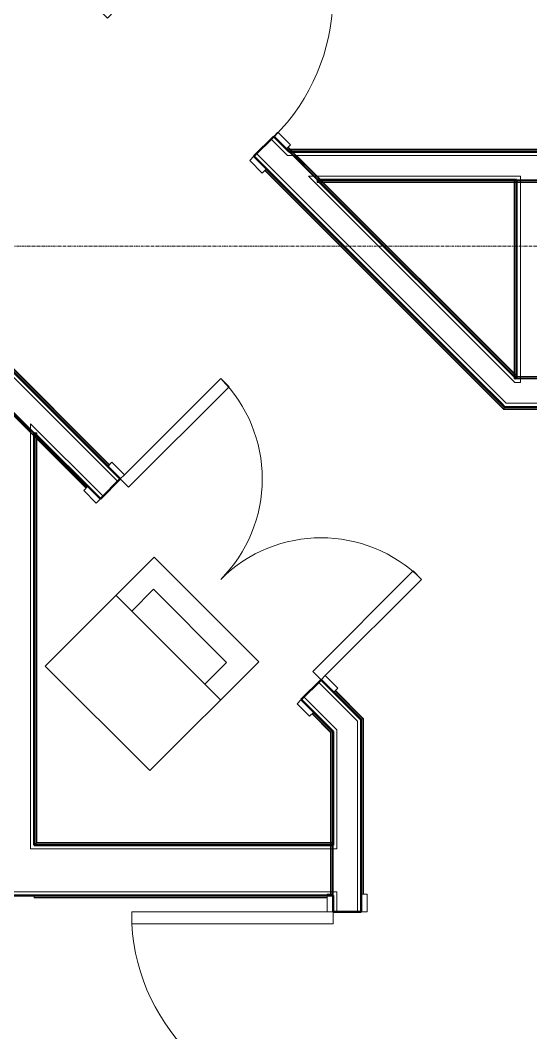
# Model space of a CAD drawing. Header units: inches. Extents: x -4235 to -464, y 9767 to 12344.
# Drawn here: x -2349.9 to -2263.7, y 11402.2 to 11573.4 of the extents above; entities that cross this region are included whole.
import ezdxf

# ---------------------------------------------------------------- set-up
doc = ezdxf.new("R2010")
doc.units = ezdxf.units.IN
doc.header["$MEASUREMENT"] = 0
doc.linetypes.add('Grid Line 1_2_', pattern=[0.875, 0.5, -0.125, 0.125, -0.125])
for name, color, linetype, lineweight in [('0-1', 7, 'Continuous', 5), ('0-2', 10, 'Continuous', 9), ('A-DOOR-1', 7, 'Continuous', 9), ('A-DOOR-2', 130, 'Continuous', 20), ('A-DOOR-FRAM-1', 130, 'Continuous', 20), ('A-WALL-1', 250, 'Continuous', 50), ('A-WALL-2', 50, 'Continuous', 13), ('A-WALL-3', 10, 'Continuous', 9), ('A-WALL-4', 254, 'Continuous', 9), ('A-WALL-5', 7, 'Continuous', 9), ('I-WALL-1', 250, 'Continuous', 50), ('I-WALL-2', 10, 'Continuous', 9), ('I-WALL-3', 254, 'Continuous', 9), ('I-WALL-4', 7, 'Continuous', 9), ('P-SANR-FIXT-1', 7, 'Continuous', 9), ('S-GRID-1', 1, 'Grid Line 1_2_', 9)]:
    doc.layers.add(name, color=color, linetype=linetype, lineweight=lineweight)

# ---------------------------------------------------------------- blocks, each defined once
blk = doc.blocks.new('Basic Wall _ INT - W4BØF - _5_8 GYP - 2X4 WOOD_BATT_ - 5_8 GYP_ - ___-2687697-BACKGROUND - 2ND FLOOR')
at = {"layer": 'A-WALL-3'}
for p, q in [((-2408.95, 11565.07), (-2408.95, 11565.03)), ((-2408.95, 11564.87), (-2408.95, 11564.78)), ((-2408.95, 11564.78), (-2408.95, 11564.57)), ((-2408.95, 11564.57), (-2408.95, 11564.48)), ((-2352.71, 11508.34), (-2352.59, 11508.22)), ((-2352.59, 11508.22), (-2352.5, 11508.12)), ((-2352.5, 11508.12), (-2352.44, 11508.07)), ((-2347.55, 11503.67), (-2352.3, 11508.42)), ((-2352.3, 11507.92), (-2351.68, 11507.3)), ((-2351.65, 11507.27), (-2348.17, 11503.8)), ((-2348.17, 11503.79), (-2347.55, 11503.17)), ((-2347.4, 11503.03), (-2347.35, 11502.97)), ((-2347.35, 11502.97), (-2347.25, 11502.88)), ((-2347.24, 11502.86), (-2347.14, 11502.76)), ((-2336.38, 11492.5), (-2338.5, 11494.62)), ((-2300.32, 11456.44), (-2302.44, 11458.56)), ((-2297.49, 11453.02), (-2297.42, 11453.05)), ((-2297.42, 11453.05), (-2297.28, 11453.11)), ((-2297.28, 11453.11), (-2297.21, 11453.14)), ((-2297.1, 11453.18), (-2297.07, 11453.19))]:
    blk.add_line(p, q, dxfattribs=at)
at = {"layer": 'A-WALL-4'}
for p, q in [((-2352.3, 11508.42), (-2408.95, 11565.07)), ((-2408.95, 11564.57), (-2352.71, 11508.34)), ((-2352.71, 11508.25), (-2352.59, 11508.13)), ((-2352.59, 11508.13), (-2352.5, 11508.04)), ((-2352.5, 11508.04), (-2352.44, 11507.98)), ((-2352.3, 11508.24), (-2351.68, 11507.62)), ((-2352.3, 11507.83), (-2351.68, 11507.21)), ((-2351.67, 11507.61), (-2348.17, 11504.12)), ((-2351.64, 11507.18), (-2348.17, 11503.71)), ((-2348.17, 11504.12), (-2347.55, 11503.49)), ((-2348.17, 11503.7), (-2347.55, 11503.08)), ((-2338.5, 11494.62), (-2347.55, 11503.67)), ((-2347.4, 11502.94), (-2347.35, 11502.88)), ((-2347.33, 11502.86), (-2347.25, 11502.79)), ((-2347.25, 11502.79), (-2347.14, 11502.67)), ((-2347.14, 11502.76), (-2338.75, 11494.37)), ((-2300.57, 11456.19), (-2297.42, 11453.05)), ((-2297.07, 11453.19), (-2300.32, 11456.44))]:
    blk.add_line(p, q, dxfattribs=at)
at = {"layer": 'A-WALL-5'}
for p, q in [((-2408.95, 11564.89), (-2352.3, 11508.24)), ((-2408.95, 11564.48), (-2352.71, 11508.25)), ((-2347.55, 11503.49), (-2338.59, 11494.53)), ((-2347.14, 11502.67), (-2338.79, 11494.33)), ((-2300.61, 11456.15), (-2297.49, 11453.02)), ((-2300.41, 11456.35), (-2297.2, 11453.14))]:
    blk.add_line(p, q, dxfattribs=at)
at = {"layer": 'A-WALL-5', "flags": 128}
for points in [[(-2408.95, 11564.89), (-2408.95, 11564.89), (-2408.95, 11564.91), (-2408.95, 11564.92), (-2408.95, 11564.95), (-2408.95, 11564.98), (-2408.95, 11565.01)], [(-2408.95, 11564.48), (-2408.95, 11564.65), (-2408.95, 11564.78), (-2408.95, 11564.86), (-2408.95, 11564.89)], [(-2297.2, 11453.14), (-2297.22, 11453.13), (-2297.28, 11453.11), (-2297.37, 11453.07), (-2297.49, 11453.02)], [(-2297.12, 11453.18), (-2297.14, 11453.17), (-2297.16, 11453.16), (-2297.17, 11453.15), (-2297.19, 11453.15), (-2297.2, 11453.14), (-2297.2, 11453.14)]]:
    blk.add_lwpolyline(points, dxfattribs=at)
blk = doc.blocks.new('Basic Wall _ INT - W4BØF - _5_8 GYP - 2X4 WOOD_BATT_ - 5_8 GYP_ - ___-2687698-BACKGROUND - 2ND FLOOR')
at = {"layer": 'A-WALL-3'}
for p, q in [((-2408.95, 11572.37), (-2408.95, 11572.28)), ((-2408.95, 11572.28), (-2408.95, 11572.08)), ((-2408.95, 11572.07), (-2408.95, 11571.98)), ((-2408.95, 11571.82), (-2408.95, 11571.79)), ((-2333.02, 11495.86), (-2335.14, 11497.98)), ((-2296.96, 11459.8), (-2299.08, 11461.92)), ((-2292.32, 11455.16), (-2292.3, 11455.17)), ((-2292.18, 11455.22), (-2292.12, 11455.25)), ((-2292.12, 11455.25), (-2291.97, 11455.31)), ((-2291.97, 11455.31), (-2291.91, 11455.33))]:
    blk.add_line(p, q, dxfattribs=at)
at = {"layer": 'A-WALL-4'}
for p, q in [((-2408.95, 11572.28), (-2334.89, 11498.23)), ((-2335.14, 11497.98), (-2408.95, 11571.79)), ((-2292.32, 11455.16), (-2296.96, 11459.8)), ((-2296.71, 11460.05), (-2291.97, 11455.31))]:
    blk.add_line(p, q, dxfattribs=at)
at = {"layer": 'A-WALL-5'}
for p, q in [((-2408.95, 11572.37), (-2334.85, 11498.27)), ((-2335.05, 11498.07), (-2408.95, 11571.96)), ((-2292.2, 11455.21), (-2296.87, 11459.89)), ((-2296.67, 11460.09), (-2291.91, 11455.33))]:
    blk.add_line(p, q, dxfattribs=at)
at = {"layer": 'A-WALL-5', "flags": 128}
for points in [[(-2408.95, 11571.96), (-2408.95, 11571.99), (-2408.95, 11572.07), (-2408.95, 11572.2), (-2408.95, 11572.37)], [(-2408.95, 11571.85), (-2408.95, 11571.88), (-2408.95, 11571.9), (-2408.95, 11571.93), (-2408.95, 11571.95), (-2408.95, 11571.96), (-2408.95, 11571.96)], [(-2292.2, 11455.21), (-2292.2, 11455.21), (-2292.21, 11455.21), (-2292.22, 11455.2), (-2292.24, 11455.2), (-2292.26, 11455.19), (-2292.28, 11455.18)], [(-2291.91, 11455.33), (-2292.03, 11455.28), (-2292.12, 11455.25), (-2292.18, 11455.22), (-2292.2, 11455.21)]]:
    blk.add_lwpolyline(points, dxfattribs=at)
blk = doc.blocks.new('Basic Wall _ INT - W4BØF - _5_8 GYP - 2X4 WOOD_BATT_ - 5_8 GYP_ - ___-2687700-BACKGROUND - 2ND FLOOR')
at = {"layer": 'A-WALL-3'}
for p, q in [((-2347.52, 11503.67), (-2347.55, 11503.67)), ((-2347.35, 11503.67), (-2347.41, 11503.67)), ((-2347.2, 11503.67), (-2347.34, 11503.67)), ((-2347.14, 11503.67), (-2347.2, 11503.67)), ((-2347.2, 11503.34), (-2347.2, 11503.67)), ((-2347.2, 11503.26), (-2347.2, 11503.32)), ((-2347.2, 11503.03), (-2347.2, 11503.1)), ((-2347.2, 11502.9), (-2347.2, 11503.01)), ((-2347.2, 11502.73), (-2347.2, 11502.86)), ((-2347.55, 11433.95), (-2347.52, 11433.98)), ((-2347.41, 11434.09), (-2347.35, 11434.16)), ((-2347.34, 11434.16), (-2347.2, 11434.31)), ((-2347.2, 11434.31), (-2347.14, 11434.37))]:
    blk.add_line(p, q, dxfattribs=at)
at = {"layer": 'A-WALL-4'}
for p, q in [((-2347.55, 11503.67), (-2347.51, 11503.67)), ((-2347.55, 11503.67), (-2347.55, 11433.95)), ((-2347.51, 11503.67), (-2347.43, 11503.67)), ((-2347.43, 11503.67), (-2347.42, 11503.67)), ((-2347.43, 11503.67), (-2347.43, 11503.67)), ((-2347.42, 11503.55), (-2347.42, 11503.67)), ((-2347.42, 11503.67), (-2347.14, 11503.67)), ((-2347.14, 11503.29), (-2347.14, 11503.67)), ((-2347.2, 11434.31), (-2347.2, 11502.73)), ((-2347.14, 11503.19), (-2347.14, 11503.26)), ((-2347.14, 11502.97), (-2347.14, 11503.04)), ((-2347.14, 11502.86), (-2347.14, 11502.95)), ((-2347.14, 11502.67), (-2347.14, 11502.81))]:
    blk.add_line(p, q, dxfattribs=at)
at = {"layer": 'A-WALL-5'}
for p, q in [((-2347.42, 11434.08), (-2347.42, 11503.54)), ((-2347.14, 11434.37), (-2347.14, 11502.67))]:
    blk.add_line(p, q, dxfattribs=at)
at = {"layer": 'A-WALL-5', "flags": 128}
for points in [[(-2347.42, 11434.08), (-2347.43, 11434.08), (-2347.43, 11434.07), (-2347.45, 11434.06), (-2347.46, 11434.04), (-2347.48, 11434.02), (-2347.51, 11434)], [(-2347.14, 11434.37), (-2347.25, 11434.25), (-2347.35, 11434.16), (-2347.4, 11434.1), (-2347.42, 11434.08)]]:
    blk.add_lwpolyline(points, dxfattribs=at)
blk = doc.blocks.new('Stacked Washer and Dryer - 26_x25_ - Private-1352637-BACKGROUND - 2ND FLOOR')
at = {"layer": 'P-SANR-FIXT-1'}
for p, q in [((0, 12.5), (26, 12.5)), ((0, 12.5), (0, -12.5)), ((16.90625, 12.5), (16.90625, -12.5)), ((26, 12.5), (26, -12.5)), ((16.90625, 8.75), (22.09375, 8.75)), ((22.09375, 8.75), (22.09375, -8.75)), ((22.09375, -8.75), (16.90625, -8.75)), ((26, -12.5), (0, -12.5))]:
    blk.add_line(p, q, dxfattribs=at)
blk = doc.blocks.new('SWING - DOUBLE - FLUSH - 4-0 x 6-8 - DUMMY-3207496-BACKGROUND - 2ND FLOOR')
at = {"layer": 'A-DOOR-1'}
for p, q in [((-24, 3.375), (-27, 3.375)), ((-27, 3.375), (-27, 2.375)), ((-27, 2.375), (-24, 2.375)), ((-24, 2.375), (-24, 3.375)), ((27, 3.375), (24, 3.375)), ((24, 3.375), (24, 2.375)), ((24, 2.375), (27, 2.375)), ((27, 2.375), (27, 3.375)), ((-24, -2.375), (-27, -2.375)), ((-27, -2.375), (-27, -3.375)), ((-27, -3.375), (-24, -3.375)), ((-24, -3.375), (-24, -2.375)), ((27, -2.375), (24, -2.375)), ((24, -2.375), (24, -3.375)), ((24, -3.375), (27, -3.375)), ((27, -3.375), (27, -2.375))]:
    blk.add_line(p, q, dxfattribs=at)
for centre, start, end in [((-24, 2.375), 360, 90), ((24, 2.375), 90, 180)]:
    blk.add_arc(centre, 24, start, end, dxfattribs=at)
at = {"layer": 'A-DOOR-2'}
for p, q in [((-24, 3.375), (-24, 26.375)), ((-24, 26.375), (-22, 26.375)), ((-22, 26.375), (-22, 2.375)), ((24, 26.375), (22, 26.375)), ((22, 26.375), (22, 2.375)), ((24, 3.375), (24, 26.375)), ((-22, 2.375), (-24, 2.375)), ((22, 2.375), (24, 2.375))]:
    blk.add_line(p, q, dxfattribs=at)
blk = doc.blocks.new('Basic Wall _ INT - W4BØF - _5_8 GYP - 2X4 WOOD_BATT_ - 5_8 GYP_ - ___-2694593-BACKGROUND - 2ND FLOOR')
at = {"layer": 'A-WALL-3'}
for p, q in [((-2266.07, 11512.8), (-2266.08, 11512.77)), ((-2266.04, 11512.77), (-2261.29, 11512.77)), ((-2266, 11512.98), (-2266.03, 11512.91)), ((-2265.94, 11513.13), (-2266, 11512.98)), ((-2265.91, 11513.19), (-2265.94, 11513.13)), ((-2265.41, 11513.13), (-2265.94, 11513.13)), ((-2261.29, 11513.13), (-2265.37, 11513.13))]:
    blk.add_line(p, q, dxfattribs=at)
at = {"layer": 'A-WALL-4'}
for p, q in [((-2266.03, 11512.9), (-2266.02, 11512.92)), ((-2265.41, 11512.9), (-2266.03, 11512.9)), ((-2265.41, 11513.19), (-2265.91, 11513.19)), ((-2261.29, 11512.9), (-2265.4, 11512.9)), ((-2261.29, 11513.19), (-2265.37, 11513.19))]:
    blk.add_line(p, q, dxfattribs=at)
at = {"layer": 'A-WALL-4', "flags": 128}
for points in [[(-2266.06, 11512.84), (-2266.05, 11512.86), (-2266.04, 11512.87)], [(-2266.04, 11512.87), (-2266.04, 11512.89), (-2266.03, 11512.9), (-2266.03, 11512.9)], [(-2266.02, 11512.92), (-2266, 11512.98), (-2265.96, 11513.07), (-2265.91, 11513.19)]]:
    blk.add_lwpolyline(points, dxfattribs=at)
at = {"layer": 'A-WALL-5'}
blk.add_line((-2266.07, 11512.82), (-2266.06, 11512.84), dxfattribs=at)
blk = doc.blocks.new('Basic Wall _ INT - W4BØF - _5_8 GYP - 2X4 WOOD_BATT_ - 5_8 GYP_ - ___-2694594-BACKGROUND - 2ND FLOOR')
at = {"layer": 'A-WALL-3'}
for p, q in [((-2268.2, 11507.67), (-2268.22, 11507.61)), ((-2268.14, 11507.82), (-2268.2, 11507.67)), ((-2268.11, 11507.88), (-2268.13, 11507.82)), ((-2268.05, 11508.02), (-2268.06, 11508))]:
    blk.add_line(p, q, dxfattribs=at)
at = {"layer": 'A-WALL-4'}
for p, q in [((-2243.94, 11507.67), (-2268.2, 11507.67)), ((-2268.05, 11508.02), (-2243.53, 11508.02))]:
    blk.add_line(p, q, dxfattribs=at)
at = {"layer": 'A-WALL-5'}
for p, q in [((-2243.94, 11507.61), (-2268.22, 11507.61)), ((-2268.1, 11507.9), (-2243.52, 11507.9))]:
    blk.add_line(p, q, dxfattribs=at)
at = {"layer": 'A-WALL-5', "flags": 128}
for points in [[(-2268.22, 11507.61), (-2268.17, 11507.73), (-2268.13, 11507.82), (-2268.11, 11507.88), (-2268.1, 11507.9)], [(-2268.1, 11507.9), (-2268.1, 11507.9), (-2268.1, 11507.91), (-2268.09, 11507.92), (-2268.09, 11507.94), (-2268.08, 11507.96), (-2268.07, 11507.98)]]:
    blk.add_lwpolyline(points, dxfattribs=at)
blk = doc.blocks.new('Basic Wall _ INT - W4BØF - _5_8 GYP - 2X4 WOOD_BATT_ - 5_8 GYP_ - ___-2694596-BACKGROUND - 2ND FLOOR')
at = {"layer": 'A-WALL-3'}
for p, q in [((-2299.73, 11546.42), (-2299.73, 11546.4)), ((-2299.73, 11546.28), (-2299.73, 11546.22)), ((-2266.04, 11546.42), (-2261.29, 11546.42)), ((-2299.73, 11546.22), (-2299.73, 11546.07)), ((-2299.73, 11546.07), (-2299.73, 11546.01)), ((-2299.4, 11546.07), (-2299.73, 11546.07)), ((-2299.32, 11546.07), (-2299.38, 11546.07)), ((-2299.1, 11546.07), (-2299.16, 11546.07)), ((-2298.97, 11546.07), (-2299.07, 11546.07)), ((-2298.8, 11546.07), (-2298.93, 11546.07)), ((-2266.33, 11546.07), (-2266.45, 11546.07)), ((-2266.24, 11546.07), (-2266.33, 11546.07)), ((-2266.18, 11546.07), (-2266.24, 11546.07)), ((-2261.95, 11546.07), (-2266.04, 11546.07))]:
    blk.add_line(p, q, dxfattribs=at)
at = {"layer": 'A-WALL-4'}
for p, q in [((-2299.73, 11546.38), (-2299.73, 11546.42)), ((-2299.73, 11546.42), (-2266.04, 11546.42)), ((-2299.73, 11546.3), (-2299.73, 11546.38)), ((-2299.73, 11546.3), (-2299.61, 11546.3)), ((-2299.73, 11546.01), (-2299.73, 11546.3)), ((-2266.04, 11546.3), (-2261.92, 11546.3)), ((-2299.34, 11546.01), (-2299.73, 11546.01)), ((-2299.26, 11546.01), (-2299.32, 11546.01)), ((-2299.03, 11546.01), (-2299.1, 11546.01)), ((-2298.9, 11546.01), (-2299.01, 11546.01)), ((-2298.73, 11546.01), (-2298.87, 11546.01)), ((-2266.45, 11546.07), (-2298.8, 11546.07)), ((-2266.33, 11546.01), (-2266.45, 11546.01)), ((-2266.24, 11546.01), (-2266.33, 11546.01)), ((-2266.18, 11546.01), (-2266.24, 11546.01)), ((-2261.95, 11546.01), (-2266.04, 11546.01))]:
    blk.add_line(p, q, dxfattribs=at)
at = {"layer": 'A-WALL-5'}
for p, q in [((-2299.61, 11546.3), (-2266.04, 11546.3)), ((-2266.45, 11546.01), (-2298.73, 11546.01))]:
    blk.add_line(p, q, dxfattribs=at)
blk = doc.blocks.new('Basic Wall _ INT - W4BØF - _5_8 GYP - 2X4 WOOD_BATT_ - 5_8 GYP_ - ___-2694595-BACKGROUND - 2ND FLOOR')
at = {"layer": 'A-WALL-3'}
for p, q in [((-2304.48, 11551.59), (-2304.48, 11551.53)), ((-2304.48, 11551.53), (-2304.48, 11551.46)), ((-2304.42, 11551.53), (-2304.48, 11551.53)), ((-2304.48, 11551.46), (-2304.48, 11551.38)), ((-2304.25, 11551.53), (-2304.41, 11551.53)), ((-2304.48, 11551.26), (-2304.48, 11551.27)), ((-2304.48, 11551.2), (-2304.48, 11551.17))]:
    blk.add_line(p, q, dxfattribs=at)
at = {"layer": 'A-WALL-4'}
for p, q in [((-2304.48, 11551.47), (-2304.48, 11551.59)), ((-2304.48, 11551.38), (-2304.48, 11551.46)), ((-2304.31, 11551.59), (-2304.47, 11551.59)), ((-2258.07, 11551.53), (-2304.25, 11551.53)), ((-2304.48, 11551.3), (-2304.48, 11551.32)), ((-2304.48, 11551.29), (-2304.48, 11551.3)), ((-2304.48, 11551.27), (-2304.48, 11551.29)), ((-2304.48, 11551.24), (-2304.48, 11551.26)), ((-2304.48, 11551.17), (-2258.07, 11551.17))]:
    blk.add_line(p, q, dxfattribs=at)
at = {"layer": 'A-WALL-5'}
for p, q in [((-2258.07, 11551.59), (-2304.31, 11551.59)), ((-2258.07, 11551.3), (-2304.48, 11551.3)), ((-2304.48, 11551.22), (-2304.48, 11551.24)), ((-2304.48, 11551.17), (-2304.48, 11551.22))]:
    blk.add_line(p, q, dxfattribs=at)
blk = doc.blocks.new('Basic Wall _ INT - W4BØF - _5_8 GYP - 2X4 WOOD_BATT_ - 5_8 GYP_ - ___-2694599-BACKGROUND - 2ND FLOOR')
at = {"layer": 'A-WALL-3'}
for p, q in [((-2438.88, 11678.36), (-2438.93, 11678.32)), ((-2438.88, 11678.36), (-2438.52, 11678)), ((-2438.78, 11678.46), (-2438.84, 11678.4)), ((-2438.64, 11678.61), (-2438.65, 11678.59)), ((-2438.27, 11678.24), (-2438.64, 11678.61)), ((-2437.91, 11677.88), (-2438.24, 11678.22)), ((-2438.49, 11677.97), (-2438.16, 11677.63)), ((-2429.05, 11669.03), (-2429.27, 11669.24)), ((-2334.48, 11574.46), (-2336.6, 11576.58)), ((-2308.32, 11548.29), (-2310.44, 11550.41)), ((-2268.22, 11507.61), (-2268.2, 11507.67)), ((-2268.2, 11507.67), (-2268.14, 11507.82)), ((-2268.13, 11507.82), (-2268.11, 11507.88)), ((-2268.06, 11508), (-2268.05, 11508.02))]:
    blk.add_line(p, q, dxfattribs=at)
at = {"layer": 'A-WALL-4'}
for p, q in [((-2438.93, 11678.32), (-2438.72, 11678.52)), ((-2438.93, 11678.32), (-2438.57, 11677.96)), ((-2438.72, 11678.52), (-2438.67, 11678.58)), ((-2438.72, 11678.52), (-2438.36, 11678.16)), ((-2438.67, 11678.58), (-2438.64, 11678.61)), ((-2438.33, 11678.13), (-2438, 11677.79)), ((-2438.54, 11677.92), (-2438.2, 11677.59)), ((-2438.14, 11677.62), (-2429.55, 11669.03)), ((-2429.27, 11669.24), (-2437.89, 11677.86)), ((-2374.71, 11614.19), (-2336.85, 11576.33)), ((-2336.6, 11576.58), (-2374.47, 11614.44)), ((-2308.57, 11548.05), (-2268.2, 11507.67)), ((-2268.05, 11508.02), (-2308.32, 11548.29))]:
    blk.add_line(p, q, dxfattribs=at)
at = {"layer": 'A-WALL-5'}
for p, q in [((-2438.18, 11677.57), (-2429.56, 11668.95)), ((-2437.98, 11677.77), (-2429.35, 11669.15)), ((-2374.76, 11614.15), (-2336.9, 11576.29)), ((-2374.55, 11614.35), (-2336.69, 11576.49)), ((-2308.61, 11548), (-2268.22, 11507.61)), ((-2308.41, 11548.21), (-2268.1, 11507.9))]:
    blk.add_line(p, q, dxfattribs=at)
at = {"layer": 'A-WALL-5', "flags": 128}
for points in [[(-2268.1, 11507.9), (-2268.11, 11507.88), (-2268.13, 11507.82), (-2268.17, 11507.73), (-2268.22, 11507.61)], [(-2268.07, 11507.98), (-2268.08, 11507.96), (-2268.09, 11507.94), (-2268.09, 11507.92), (-2268.1, 11507.91), (-2268.1, 11507.9), (-2268.1, 11507.9)]]:
    blk.add_lwpolyline(points, dxfattribs=at)
blk = doc.blocks.new('Basic Wall _ INT - W4BØF - _5_8 GYP - 2X4 WOOD_BATT_ - 5_8 GYP_ - ___-2694600-BACKGROUND - 2ND FLOOR')
at = {"layer": 'A-WALL-3'}
for p, q in [((-2435.26, 11681.98), (-2435.28, 11681.97)), ((-2435.15, 11681.85), (-2435.28, 11681.97)), ((-2435.07, 11682.17), (-2435.15, 11682.1)), ((-2433.8, 11680.49), (-2435.15, 11681.84)), ((-2434.98, 11682.26), (-2435.03, 11682.22)), ((-2435.03, 11682.22), (-2433.3, 11680.49)), ((-2433.3, 11679.99), (-2433.8, 11680.49)), ((-2433.3, 11680.49), (-2432.8, 11679.99)), ((-2432.05, 11678.74), (-2433.29, 11679.99)), ((-2432.8, 11679.98), (-2431.55, 11678.74)), ((-2368.34, 11615.53), (-2368.27, 11615.46)), ((-2364.94, 11611.63), (-2368.3, 11614.99)), ((-2368.26, 11615.45), (-2368.2, 11615.39)), ((-2368.05, 11615.24), (-2367.65, 11614.84)), ((-2367.61, 11614.8), (-2364.71, 11611.9)), ((-2364.55, 11611.74), (-2364.49, 11611.68)), ((-2364.49, 11611.67), (-2364.4, 11611.59)), ((-2338.11, 11585.3), (-2338.03, 11585.22)), ((-2334.71, 11581.4), (-2338.07, 11584.76)), ((-2338.03, 11585.22), (-2337.97, 11585.15)), ((-2337.82, 11585.01), (-2337.38, 11584.57)), ((-2337.36, 11584.54), (-2334.91, 11582.09)), ((-2334.9, 11582.09), (-2334.46, 11581.65)), ((-2334.32, 11581.51), (-2334.26, 11581.44)), ((-2334.26, 11581.44), (-2334.17, 11581.36)), ((-2331.12, 11577.82), (-2333.25, 11579.94)), ((-2304.96, 11551.65), (-2307.08, 11553.77)), ((-2304.4, 11551.59), (-2304.28, 11551.47)), ((-2304.28, 11551.47), (-2304.19, 11551.38)), ((-2299.73, 11546.42), (-2304.48, 11551.17)), ((-2304.19, 11551.38), (-2304.13, 11551.32)), ((-2303.99, 11551.17), (-2303.37, 11550.56)), ((-2303.36, 11550.55), (-2299.86, 11547.05)), ((-2299.85, 11547.04), (-2299.24, 11546.42)), ((-2299.09, 11546.28), (-2299.03, 11546.22)), ((-2299.03, 11546.22), (-2298.94, 11546.13)), ((-2298.94, 11546.13), (-2298.82, 11546.01)), ((-2266.45, 11513.63), (-2266.33, 11513.52)), ((-2266.33, 11513.52), (-2266.24, 11513.43)), ((-2266.24, 11513.42), (-2266.18, 11513.37)), ((-2266.08, 11512.77), (-2266.07, 11512.8)), ((-2266.04, 11513.22), (-2265.94, 11513.13)), ((-2266.03, 11512.91), (-2266, 11512.98)), ((-2266, 11512.98), (-2265.94, 11513.13)), ((-2265.94, 11513.13), (-2265.91, 11513.19))]:
    blk.add_line(p, q, dxfattribs=at)
at = {"layer": 'A-WALL-4'}
for p, q in [((-2435.28, 11681.97), (-2435.25, 11682)), ((-2435.25, 11682), (-2435.19, 11682.06)), ((-2435.19, 11682.06), (-2435.13, 11682.11)), ((-2435.15, 11682.01), (-2435.19, 11682.06)), ((-2433.62, 11680.49), (-2435.14, 11682.01)), ((-2435.13, 11682.11), (-2434.98, 11682.26)), ((-2434.98, 11682.26), (-2433.21, 11680.49)), ((-2433.12, 11679.99), (-2433.62, 11680.49)), ((-2433.21, 11680.49), (-2432.71, 11679.99)), ((-2431.87, 11678.74), (-2433.12, 11679.98)), ((-2432.71, 11679.98), (-2431.46, 11678.74)), ((-2425.91, 11672.6), (-2432.05, 11678.74)), ((-2431.55, 11678.74), (-2425.66, 11672.85)), ((-2368.3, 11614.99), (-2371.11, 11617.8)), ((-2370.86, 11618.05), (-2368.34, 11615.53)), ((-2368.3, 11615.58), (-2368.23, 11615.5)), ((-2368.22, 11615.49), (-2368.16, 11615.43)), ((-2367.78, 11614.65), (-2368.21, 11615.08)), ((-2368.01, 11615.28), (-2365.09, 11612.37)), ((-2364.86, 11611.73), (-2367.77, 11614.64)), ((-2365.07, 11612.34), (-2364.67, 11611.95)), ((-2338.07, 11584.76), (-2364.94, 11611.63)), ((-2364.51, 11611.78), (-2364.44, 11611.72)), ((-2364.44, 11611.72), (-2364.36, 11611.64)), ((-2364.4, 11611.59), (-2338.11, 11585.3)), ((-2338.07, 11585.35), (-2337.99, 11585.26)), ((-2337.99, 11585.26), (-2337.92, 11585.2)), ((-2337.54, 11584.41), (-2337.98, 11584.85)), ((-2337.77, 11585.05), (-2337.34, 11584.61)), ((-2335.07, 11581.93), (-2337.53, 11584.4)), ((-2337.31, 11584.58), (-2334.86, 11582.14)), ((-2334.62, 11581.49), (-2335.06, 11581.93)), ((-2334.86, 11582.13), (-2334.42, 11581.7)), ((-2333.25, 11579.94), (-2334.71, 11581.4)), ((-2334.28, 11581.55), (-2334.21, 11581.49)), ((-2334.21, 11581.49), (-2334.13, 11581.4)), ((-2334.17, 11581.36), (-2333, 11580.18)), ((-2304.48, 11551.17), (-2304.96, 11551.65)), ((-2304.71, 11551.9), (-2304.4, 11551.59)), ((-2304.31, 11551.59), (-2304.19, 11551.47)), ((-2304.19, 11551.47), (-2304.1, 11551.38)), ((-2303.68, 11550.55), (-2304.31, 11551.17)), ((-2304.1, 11551.38), (-2304.04, 11551.32)), ((-2303.9, 11551.17), (-2303.28, 11550.56)), ((-2300.18, 11547.05), (-2303.66, 11550.53)), ((-2303.27, 11550.55), (-2299.77, 11547.05)), ((-2299.56, 11546.42), (-2300.18, 11547.05)), ((-2299.76, 11547.04), (-2299.15, 11546.42)), ((-2266.08, 11512.77), (-2299.73, 11546.42)), ((-2299, 11546.28), (-2298.95, 11546.22)), ((-2298.94, 11546.22), (-2298.85, 11546.13)), ((-2298.85, 11546.13), (-2298.73, 11546.01)), ((-2298.82, 11546.01), (-2266.45, 11513.63)), ((-2266.45, 11513.72), (-2266.33, 11513.61)), ((-2266.33, 11513.6), (-2266.24, 11513.51)), ((-2266.24, 11513.51), (-2266.18, 11513.46)), ((-2266.04, 11513.31), (-2265.91, 11513.19)), ((-2266.04, 11512.89), (-2266.04, 11512.87)), ((-2265.96, 11513.07), (-2266, 11512.98)), ((-2265.91, 11513.19), (-2265.96, 11513.07))]:
    blk.add_line(p, q, dxfattribs=at)
at = {"layer": 'A-WALL-4', "flags": 128}
for points in [[(-2266.04, 11512.87), (-2266.05, 11512.86), (-2266.06, 11512.84)], [(-2266.03, 11512.9), (-2266.03, 11512.9), (-2266.04, 11512.89)], [(-2266, 11512.98), (-2266.02, 11512.92), (-2266.03, 11512.9)]]:
    blk.add_lwpolyline(points, dxfattribs=at)
at = {"layer": 'A-WALL-5'}
for p, q in [((-2425.82, 11672.69), (-2431.87, 11678.74)), ((-2431.46, 11678.74), (-2425.62, 11672.89)), ((-2368.21, 11615.08), (-2371.02, 11617.89)), ((-2370.81, 11618.09), (-2368.3, 11615.58)), ((-2337.98, 11584.85), (-2364.86, 11611.73)), ((-2364.36, 11611.63), (-2338.07, 11585.35)), ((-2333.16, 11580.02), (-2334.62, 11581.49)), ((-2334.13, 11581.4), (-2332.95, 11580.23)), ((-2304.31, 11551.17), (-2304.87, 11551.74)), ((-2304.67, 11551.94), (-2304.31, 11551.59)), ((-2266.04, 11512.9), (-2299.56, 11546.42)), ((-2298.73, 11546.01), (-2266.45, 11513.73)), ((-2266.06, 11512.84), (-2266.07, 11512.82))]:
    blk.add_line(p, q, dxfattribs=at)
blk = doc.blocks.new('SWING - SINGLE - FLUSH - 2-10 x 6-8 - PRIVACY-3199405-BACKGROUND - 2ND FLOOR')
at = {"layer": 'A-DOOR-1'}
blk.add_arc((17, -2.37), 34.07, 180, 266.6343, dxfattribs=at)
at = {"layer": 'A-DOOR-2'}
for p, q in [((15, -2.37), (15, -36.38)), ((17, -2.37), (15, -2.37)), ((17, -2.37), (17, -36.38)), ((17, -36.38), (15, -36.38))]:
    blk.add_line(p, q, dxfattribs=at)
at = {"layer": 'A-DOOR-FRAM-1'}
for p, q in [((-20, 2.38), (-20, 3.38)), ((-20, 3.38), (-17, 3.38)), ((-17, 2.38), (-20, 2.38)), ((-17, 3.38), (-17, 2.38)), ((17, 2.38), (17, 3.38)), ((17, 3.38), (20, 3.38)), ((20, 2.38), (17, 2.38)), ((20, 3.38), (20, 2.38)), ((-20, -2.37), (-17, -2.37)), ((-20, -3.37), (-20, -2.37)), ((-17, -3.37), (-20, -3.37)), ((-17, -2.37), (-17, -3.37)), ((17, -2.37), (20, -2.37)), ((17, -3.37), (17, -2.37)), ((20, -3.37), (17, -3.37)), ((20, -2.37), (20, -3.37))]:
    blk.add_line(p, q, dxfattribs=at)
blk = doc.blocks.new('Basic Wall _ INT - W4BØF - _5_8 GYP - 2X4 WOOD_BATT_ - 5_8 GYP_ - ___-2694610-BACKGROUND - 2ND FLOOR')
at = {"layer": 'A-WALL-3'}
for p, q in [((-2297.42, 11453.05), (-2297.49, 11453.02)), ((-2297.28, 11453.11), (-2297.42, 11453.05)), ((-2297.21, 11453.14), (-2297.28, 11453.11)), ((-2297.07, 11453.19), (-2297.1, 11453.18)), ((-2297.42, 11434.37), (-2297.42, 11434.25)), ((-2297.42, 11434.25), (-2297.42, 11434.16)), ((-2297.42, 11434.16), (-2297.42, 11434.1)), ((-2297.42, 11433.95), (-2297.42, 11425.65)), ((-2297.07, 11425.65), (-2297.07, 11433.95))]:
    blk.add_line(p, q, dxfattribs=at)
at = {"layer": 'A-WALL-4'}
for p, q in [((-2297.42, 11453.05), (-2297.42, 11434.37)), ((-2297.07, 11433.95), (-2297.07, 11453.19)), ((-2297.49, 11434.37), (-2297.49, 11434.25)), ((-2297.49, 11434.25), (-2297.49, 11434.16)), ((-2297.49, 11434.16), (-2297.49, 11434.1)), ((-2297.49, 11433.95), (-2297.49, 11425.65)), ((-2297.2, 11433.95), (-2297.2, 11426.1)), ((-2297.2, 11426.08), (-2297.2, 11425.65))]:
    blk.add_line(p, q, dxfattribs=at)
at = {"layer": 'A-WALL-5'}
for p, q in [((-2297.49, 11453.02), (-2297.49, 11434.37)), ((-2297.2, 11453.14), (-2297.2, 11433.95))]:
    blk.add_line(p, q, dxfattribs=at)
at = {"layer": 'A-WALL-5', "flags": 128}
for points in [[(-2297.49, 11453.02), (-2297.37, 11453.07), (-2297.28, 11453.11), (-2297.22, 11453.13), (-2297.2, 11453.14)], [(-2297.2, 11453.14), (-2297.2, 11453.14), (-2297.19, 11453.15), (-2297.17, 11453.15), (-2297.16, 11453.16), (-2297.14, 11453.17), (-2297.12, 11453.18)]]:
    blk.add_lwpolyline(points, dxfattribs=at)
blk = doc.blocks.new('Basic Wall _ INT - W4BØF - _5_8 GYP - 2X4 WOOD_BATT_ - 5_8 GYP_ - ___-2694609-BACKGROUND - 2ND FLOOR')
at = {"layer": 'A-WALL-3'}
for p, q in [((-2292.3, 11455.17), (-2292.32, 11455.16)), ((-2292.12, 11455.25), (-2292.18, 11455.22)), ((-2291.97, 11455.31), (-2292.12, 11455.25)), ((-2291.91, 11455.33), (-2291.97, 11455.31)), ((-2292.32, 11422.65), (-2292.32, 11425.65))]:
    blk.add_line(p, q, dxfattribs=at)
at = {"layer": 'A-WALL-4'}
for p, q in [((-2292.32, 11425.65), (-2292.32, 11455.16)), ((-2291.97, 11455.31), (-2291.97, 11425.65))]:
    blk.add_line(p, q, dxfattribs=at)
at = {"layer": 'A-WALL-5'}
for p, q in [((-2292.2, 11425.65), (-2292.2, 11455.21)), ((-2291.91, 11455.33), (-2291.91, 11425.65))]:
    blk.add_line(p, q, dxfattribs=at)
at = {"layer": 'A-WALL-5', "flags": 128}
for points in [[(-2292.28, 11455.18), (-2292.26, 11455.19), (-2292.24, 11455.2), (-2292.22, 11455.2), (-2292.21, 11455.21), (-2292.2, 11455.21), (-2292.2, 11455.21)], [(-2292.2, 11455.21), (-2292.18, 11455.22), (-2292.12, 11455.25), (-2292.03, 11455.28), (-2291.91, 11455.33)]]:
    blk.add_lwpolyline(points, dxfattribs=at)
blk = doc.blocks.new('SWING - SINGLE - FLUSH - 2-10 x 6-8 - PRIVACY-3199407-BACKGROUND - 2ND FLOOR')
at = {"layer": 'A-DOOR-1'}
blk.add_arc((17, 2.37), 34.07, 93.3657, 180, dxfattribs=at)
at = {"layer": 'A-DOOR-2'}
for p, q in [((15, 2.37), (15, 36.38)), ((17, 36.38), (15, 36.38)), ((17, 2.37), (17, 36.38)), ((17, 2.37), (15, 2.37))]:
    blk.add_line(p, q, dxfattribs=at)
at = {"layer": 'A-DOOR-FRAM-1'}
for p, q in [((-17, 3.37), (-20, 3.37)), ((-20, 3.37), (-20, 2.37)), ((-20, 2.37), (-17, 2.37)), ((-17, 2.37), (-17, 3.37)), ((20, 3.37), (17, 3.37)), ((17, 3.37), (17, 2.37)), ((17, 2.37), (20, 2.37)), ((20, 2.37), (20, 3.37)), ((-17, -2.38), (-20, -2.38)), ((-20, -2.38), (-20, -3.38)), ((-20, -3.38), (-17, -3.38)), ((-17, -3.38), (-17, -2.38)), ((20, -2.38), (17, -2.38)), ((17, -2.38), (17, -3.38)), ((17, -3.38), (20, -3.38)), ((20, -3.38), (20, -2.38))]:
    blk.add_line(p, q, dxfattribs=at)
blk = doc.blocks.new('Basic Wall _ INT - W8BØF - _5_8 GYP - 2X8 WOOD_BATT_ - 5_8 GYP_ - ___-2704606-BACKGROUND - 2ND FLOOR')
at = {"layer": 'I-WALL-2'}
for p, q in [((-2347.52, 11433.98), (-2347.55, 11433.95)), ((-2347.35, 11434.16), (-2347.41, 11434.09)), ((-2347.2, 11434.31), (-2347.34, 11434.16)), ((-2347.14, 11434.37), (-2347.2, 11434.31)), ((-2297.49, 11434.31), (-2297.31, 11434.31)), ((-2297.07, 11434.31), (-2297.07, 11434.37)), ((-2297.07, 11434.37), (-2297.07, 11434.16)), ((-2297.07, 11434.16), (-2297.07, 11434.31)), ((-2297.07, 11434.09), (-2297.07, 11434.16)), ((-2297.07, 11434.16), (-2297.07, 11434.08)), ((-2297.07, 11434.08), (-2297.07, 11434.02)), ((-2297.07, 11433.95), (-2297.07, 11433.98))]:
    blk.add_line(p, q, dxfattribs=at)
at = {"layer": 'I-WALL-3'}
for p, q in [((-2297.07, 11433.95), (-2347.55, 11433.95)), ((-2347.2, 11434.31), (-2297.49, 11434.31)), ((-2297.49, 11434.37), (-2297.31, 11434.37)), ((-2297.07, 11434.02), (-2297.07, 11434)), ((-2297.07, 11434), (-2297.07, 11433.95))]:
    blk.add_line(p, q, dxfattribs=at)
at = {"layer": 'I-WALL-4'}
for p, q in [((-2297.07, 11434.08), (-2347.42, 11434.08)), ((-2347.14, 11434.37), (-2297.49, 11434.37))]:
    blk.add_line(p, q, dxfattribs=at)
at = {"layer": 'I-WALL-4', "flags": 128}
for points in [[(-2347.51, 11434), (-2347.48, 11434.02), (-2347.46, 11434.04), (-2347.45, 11434.06), (-2347.43, 11434.07), (-2347.43, 11434.08), (-2347.42, 11434.08)], [(-2347.42, 11434.08), (-2347.4, 11434.1), (-2347.35, 11434.16), (-2347.25, 11434.25), (-2347.14, 11434.37)]]:
    blk.add_lwpolyline(points, dxfattribs=at)
blk = doc.blocks.new('Basic Wall _ INT - W8BØF - _5_8 GYP - 2X8 WOOD_BATT_ - 5_8 GYP_ - ___-2699224-BACKGROUND - 2ND FLOOR')
at = {"layer": 'I-WALL-3'}
for p, q in [((-2347.55, 11425.45), (-2347.55, 11425.43)), ((-2298.07, 11425.45), (-2347.55, 11425.45)), ((-2347.55, 11425.31), (-2347.55, 11425.25)), ((-2347.55, 11425.25), (-2347.55, 11425.1)), ((-2347.55, 11425.1), (-2347.55, 11425.04)), ((-2347.55, 11425.1), (-2298.07, 11425.1))]:
    blk.add_line(p, q, dxfattribs=at)
at = {"layer": 'I-WALL-4'}
for p, q in [((-2347.55, 11425.41), (-2347.55, 11425.45)), ((-2347.55, 11425.33), (-2347.55, 11425.41)), ((-2347.55, 11425.33), (-2298.07, 11425.33)), ((-2347.55, 11425.04), (-2347.55, 11425.33)), ((-2347.55, 11425.04), (-2298.07, 11425.04))]:
    blk.add_line(p, q, dxfattribs=at)
blk = doc.blocks.new('Basic Wall _ INT - W4BØF - _5_8 GYP - 2X4 WOOD_BATT_ - 5_8 GYP_ - ___-3211110-BACKGROUND - 2ND FLOOR')
at = {"layer": 'A-WALL-3'}
for p, q in [((-2266.39, 11546.42), (-2266.45, 11546.42)), ((-2266.45, 11546.42), (-2266.16, 11546.42)), ((-2266.24, 11546.42), (-2266.39, 11546.42)), ((-2266.39, 11546.28), (-2266.39, 11546.23)), ((-2266.18, 11546.42), (-2266.24, 11546.42)), ((-2266.16, 11546.42), (-2266.16, 11546.42)), ((-2266.16, 11546.42), (-2266.1, 11546.42)), ((-2266.04, 11546.42), (-2266.06, 11546.42)), ((-2266.39, 11546.22), (-2266.39, 11546.15)), ((-2266.39, 11546.13), (-2266.39, 11546.04)), ((-2266.33, 11512.77), (-2266.45, 11512.77)), ((-2266.45, 11512.77), (-2266.39, 11512.77)), ((-2266.39, 11513.66), (-2266.39, 11513.49)), ((-2266.39, 11513.49), (-2266.39, 11513.36)), ((-2266.39, 11513.36), (-2266.39, 11513.28)), ((-2266.39, 11513.14), (-2266.39, 11512.77)), ((-2266.39, 11512.77), (-2266.24, 11512.77)), ((-2266.18, 11512.77), (-2266.33, 11512.77)), ((-2266.24, 11512.77), (-2266.18, 11512.77)), ((-2266.16, 11512.77), (-2266.18, 11512.77)), ((-2266.12, 11512.77), (-2266.16, 11512.77)), ((-2266.1, 11512.77), (-2266.12, 11512.77)), ((-2266.08, 11512.77), (-2266.1, 11512.77)), ((-2266.06, 11512.77), (-2266.04, 11512.77))]:
    blk.add_line(p, q, dxfattribs=at)
at = {"layer": 'A-WALL-4'}
for p, q in [((-2266.45, 11546.28), (-2266.45, 11546.23)), ((-2266.1, 11546.42), (-2266.08, 11546.42)), ((-2266.08, 11546.42), (-2266.04, 11546.42)), ((-2266.04, 11512.77), (-2266.04, 11546.42)), ((-2266.45, 11546.22), (-2266.45, 11546.15)), ((-2266.45, 11546.13), (-2266.45, 11546.04)), ((-2266.39, 11546.01), (-2266.39, 11513.66)), ((-2266.45, 11513.72), (-2266.45, 11513.56)), ((-2266.45, 11513.55), (-2266.45, 11513.43)), ((-2266.45, 11513.43), (-2266.45, 11513.34)), ((-2266.45, 11513.2), (-2266.45, 11512.77)), ((-2266.16, 11512.85), (-2266.16, 11512.77)), ((-2266.04, 11512.77), (-2266.08, 11512.77))]:
    blk.add_line(p, q, dxfattribs=at)
at = {"layer": 'A-WALL-5'}
for p, q in [((-2266.16, 11546.42), (-2266.16, 11512.85)), ((-2266.45, 11546.01), (-2266.45, 11513.73))]:
    blk.add_line(p, q, dxfattribs=at)
blk = doc.blocks.new('CTR - 1st Phase - Unit Layouts_rvt-1-BACKGROUND - 2ND FLOOR')
at = {"layer": 'A-WALL-1'}
for p, q in [((-2333.02, 11495.86), (-2405.59, 11568.43)), ((-2307.08, 11553.77), (-2310.44, 11550.41)), ((-2304.48, 11551.17), (-2307.08, 11553.77)), ((-2310.44, 11550.41), (-2272.8, 11512.77)), ((-2256.32, 11551.17), (-2304.48, 11551.17)), ((-2299.73, 11546.42), (-2266.04, 11546.42)), ((-2266.08, 11512.77), (-2299.73, 11546.42)), ((-2266.04, 11546.42), (-2266.04, 11512.77)), ((-2272.8, 11512.77), (-2268.68, 11508.65)), ((-2266.04, 11512.77), (-2266.08, 11512.77)), ((-2268.68, 11508.65), (-2268.05, 11508.02)), ((-2268.05, 11508.02), (-2243.53, 11508.02)), ((-2347.55, 11503.67), (-2336.38, 11492.5)), ((-2347.55, 11433.95), (-2347.55, 11503.67)), ((-2336.38, 11492.5), (-2333.02, 11495.86)), ((-2299.08, 11461.92), (-2302.44, 11458.56)), ((-2292.32, 11455.16), (-2299.08, 11461.92)), ((-2302.44, 11458.56), (-2297.07, 11453.19)), ((-2292.32, 11454.28), (-2292.32, 11455.16)), ((-2292.32, 11448.44), (-2292.32, 11454.28)), ((-2297.07, 11453.19), (-2297.07, 11433.95)), ((-2292.32, 11422.65), (-2292.32, 11448.44)), ((-2351.67, 11425.45), (-2347.55, 11425.45)), ((-2297.07, 11425.45), (-2297.07, 11422.65)), ((-2297.07, 11422.65), (-2292.32, 11422.65))]:
    blk.add_line(p, q, dxfattribs=at)
at = {"layer": 'A-WALL-2'}
for p, q in [((-2333.46, 11495.42), (-2406.03, 11567.98)), ((-2304.74, 11550.55), (-2307.52, 11553.33)), ((-2282.45, 11523.31), (-2310, 11550.86)), ((-2303.86, 11550.55), (-2304.74, 11550.55)), ((-2303.86, 11550.55), (-2256.32, 11550.55)), ((-2300.36, 11547.05), (-2301.24, 11547.05)), ((-2277.5, 11523.31), (-2301.24, 11547.05)), ((-2300.36, 11547.05), (-2265.41, 11547.05)), ((-2265.41, 11546.42), (-2265.41, 11547.05)), ((-2265.41, 11512.77), (-2265.41, 11546.42)), ((-2271.92, 11512.77), (-2282.45, 11523.31)), ((-2266.97, 11512.77), (-2277.5, 11523.31)), ((-2271.29, 11512.15), (-2271.92, 11512.77)), ((-2267.79, 11508.65), (-2271.29, 11512.15)), ((-2266.34, 11512.15), (-2266.97, 11512.77)), ((-2266.34, 11512.15), (-2265.41, 11512.15)), ((-2265.41, 11512.15), (-2265.41, 11512.77)), ((-2267.79, 11508.65), (-2242.9, 11508.65)), ((-2335.94, 11492.94), (-2348.17, 11505.18)), ((-2348.17, 11505.18), (-2348.17, 11504.29)), ((-2348.17, 11504.29), (-2348.17, 11433.33)), ((-2292.95, 11454.9), (-2299.52, 11461.48)), ((-2296.45, 11453.45), (-2302, 11459)), ((-2292.95, 11454.9), (-2292.95, 11449.95)), ((-2296.45, 11453.45), (-2296.45, 11452.57)), ((-2296.45, 11433.33), (-2296.45, 11452.57)), ((-2292.95, 11449.95), (-2292.95, 11449.07)), ((-2292.95, 11422.65), (-2292.95, 11449.07)), ((-2347.55, 11433.33), (-2348.17, 11433.33)), ((-2297.07, 11433.33), (-2347.55, 11433.33)), ((-2296.45, 11433.33), (-2297.07, 11433.33)), ((-2348.17, 11426.08), (-2351.67, 11426.08)), ((-2347.55, 11426.08), (-2348.17, 11426.08)), ((-2297.07, 11426.08), (-2347.55, 11426.08)), ((-2296.45, 11426.08), (-2297.07, 11426.08)), ((-2296.45, 11422.65), (-2296.45, 11426.08))]:
    blk.add_line(p, q, dxfattribs=at)
at = {"layer": 'A-WALL-3'}
for p, q in [((-2335.14, 11497.98), (-2405.59, 11568.43)), ((-2304.96, 11551.65), (-2307.08, 11553.77)), ((-2304.48, 11551.17), (-2304.96, 11551.65)), ((-2310.44, 11550.41), (-2308.32, 11548.29)), ((-2304.42, 11551.17), (-2304.48, 11551.17)), ((-2304.2, 11551.17), (-2304.27, 11551.17)), ((-2304.07, 11551.17), (-2304.19, 11551.17)), ((-2303.9, 11551.17), (-2304.06, 11551.17)), ((-2258.07, 11551.17), (-2303.9, 11551.17)), ((-2308.32, 11548.29), (-2272.8, 11512.77)), ((-2299.73, 11546.42), (-2299.67, 11546.42)), ((-2299.53, 11546.22), (-2299.59, 11546.28)), ((-2299.51, 11546.42), (-2299.45, 11546.42)), ((-2299.42, 11546.42), (-2299.32, 11546.42)), ((-2299.29, 11546.42), (-2299.15, 11546.42)), ((-2299.15, 11546.42), (-2266.45, 11546.42)), ((-2266.45, 11546.42), (-2266.18, 11546.42)), ((-2266.04, 11546.28), (-2266.04, 11546.23)), ((-2299.44, 11546.13), (-2299.53, 11546.22)), ((-2299.32, 11546.01), (-2299.44, 11546.13)), ((-2266.45, 11513.14), (-2299.32, 11546.01)), ((-2266.04, 11546.22), (-2266.04, 11546.15)), ((-2266.04, 11546.13), (-2266.04, 11546.04)), ((-2266.04, 11546.01), (-2266.04, 11513.31)), ((-2268.05, 11508.02), (-2272.8, 11512.77)), ((-2266.33, 11513.02), (-2266.45, 11513.14)), ((-2266.24, 11512.93), (-2266.33, 11513.02)), ((-2266.18, 11512.87), (-2266.24, 11512.93)), ((-2266.04, 11513.31), (-2266.04, 11513.14)), ((-2266.04, 11513.14), (-2266.04, 11513.01)), ((-2266.04, 11513.01), (-2266.04, 11512.93)), ((-2268.05, 11508.02), (-2243.94, 11508.02)), ((-2347.55, 11503.61), (-2347.55, 11503.67)), ((-2347.4, 11503.52), (-2347.35, 11503.47)), ((-2347.55, 11503.38), (-2347.55, 11503.45)), ((-2347.55, 11503.25), (-2347.55, 11503.36)), ((-2347.55, 11503.08), (-2347.55, 11503.23)), ((-2347.55, 11433.95), (-2347.55, 11503.08)), ((-2347.35, 11503.47), (-2347.25, 11503.37)), ((-2347.25, 11503.37), (-2347.14, 11503.26)), ((-2347.14, 11503.26), (-2338.5, 11494.62)), ((-2333.02, 11495.86), (-2335.14, 11497.98)), ((-2338.5, 11494.62), (-2336.38, 11492.5)), ((-2296.96, 11459.8), (-2299.08, 11461.92)), ((-2292.32, 11455.16), (-2296.96, 11459.8)), ((-2302.44, 11458.56), (-2300.32, 11456.44)), ((-2300.32, 11456.44), (-2297.07, 11453.19)), ((-2292.32, 11455.16), (-2292.32, 11448.44)), ((-2297.07, 11453.19), (-2297.07, 11434.37)), ((-2292.32, 11425.65), (-2292.32, 11448.44)), ((-2297.07, 11434.37), (-2297.07, 11434.1)), ((-2292.32, 11422.65), (-2292.32, 11425.65))]:
    blk.add_line(p, q, dxfattribs=at)
at = {"layer": 'A-WALL-4'}
for p, q in [((-2310.44, 11550.41), (-2307.08, 11553.77)), ((-2333.02, 11495.86), (-2336.38, 11492.5)), ((-2302.44, 11458.56), (-2299.08, 11461.92)), ((-2347.55, 11425.45), (-2352.3, 11425.45)), ((-2292.32, 11422.65), (-2297.07, 11422.65))]:
    blk.add_line(p, q, dxfattribs=at)
at = {"layer": 'I-WALL-1'}
for p, q in [((-2297.07, 11433.95), (-2347.55, 11433.95)), ((-2347.55, 11425.45), (-2297.07, 11425.45))]:
    blk.add_line(p, q, dxfattribs=at)
at = {"layer": 'I-WALL-2'}
for p, q in [((-2297.49, 11433.95), (-2347.55, 11433.95)), ((-2297.31, 11433.95), (-2297.49, 11433.95)), ((-2347.55, 11425.45), (-2298.07, 11425.45))]:
    blk.add_line(p, q, dxfattribs=at)
at = {"layer": '0-2'}
for name in ['Basic Wall _ INT - W4BØF - _5_8 GYP - 2X4 WOOD_BATT_ - 5_8 GYP_ - ___-2694600-BACKGROUND - 2ND FLOOR', 'Basic Wall _ INT - W4BØF - _5_8 GYP - 2X4 WOOD_BATT_ - 5_8 GYP_ - ___-2694599-BACKGROUND - 2ND FLOOR', 'Basic Wall _ INT - W4BØF - _5_8 GYP - 2X4 WOOD_BATT_ - 5_8 GYP_ - ___-2687698-BACKGROUND - 2ND FLOOR', 'Basic Wall _ INT - W4BØF - _5_8 GYP - 2X4 WOOD_BATT_ - 5_8 GYP_ - ___-2687697-BACKGROUND - 2ND FLOOR', 'Basic Wall _ INT - W4BØF - _5_8 GYP - 2X4 WOOD_BATT_ - 5_8 GYP_ - ___-2694595-BACKGROUND - 2ND FLOOR', 'Basic Wall _ INT - W4BØF - _5_8 GYP - 2X4 WOOD_BATT_ - 5_8 GYP_ - ___-2694596-BACKGROUND - 2ND FLOOR', 'Basic Wall _ INT - W4BØF - _5_8 GYP - 2X4 WOOD_BATT_ - 5_8 GYP_ - ___-3211110-BACKGROUND - 2ND FLOOR', 'Basic Wall _ INT - W4BØF - _5_8 GYP - 2X4 WOOD_BATT_ - 5_8 GYP_ - ___-2694593-BACKGROUND - 2ND FLOOR', 'Basic Wall _ INT - W4BØF - _5_8 GYP - 2X4 WOOD_BATT_ - 5_8 GYP_ - ___-2694594-BACKGROUND - 2ND FLOOR', 'Basic Wall _ INT - W4BØF - _5_8 GYP - 2X4 WOOD_BATT_ - 5_8 GYP_ - ___-2687700-BACKGROUND - 2ND FLOOR', 'Basic Wall _ INT - W4BØF - _5_8 GYP - 2X4 WOOD_BATT_ - 5_8 GYP_ - ___-2694609-BACKGROUND - 2ND FLOOR', 'Basic Wall _ INT - W4BØF - _5_8 GYP - 2X4 WOOD_BATT_ - 5_8 GYP_ - ___-2694610-BACKGROUND - 2ND FLOOR', 'Basic Wall _ INT - W8BØF - _5_8 GYP - 2X8 WOOD_BATT_ - 5_8 GYP_ - ___-2704606-BACKGROUND - 2ND FLOOR', 'Basic Wall _ INT - W8BØF - _5_8 GYP - 2X8 WOOD_BATT_ - 5_8 GYP_ - ___-2699224-BACKGROUND - 2ND FLOOR']:
    blk.add_blockref(name, (0, 0), dxfattribs=at)
for name, p, rotation in [('SWING - SINGLE - FLUSH - 2-10 x 6-8 - PRIVACY-3199405-BACKGROUND - 2ND FLOOR', (-2320.78, 11564.11), 134.9999999998699), ('SWING - DOUBLE - FLUSH - 4-0 x 6-8 - DUMMY-3207496-BACKGROUND - 2ND FLOOR', (-2317.73, 11477.21), 314.9999999998498), ('Stacked Washer and Dryer - 26_x25_ - Private-1352637-BACKGROUND - 2ND FLOOR', (-2336.86, 11455.39), 44.99999999982239), ('SWING - SINGLE - FLUSH - 2-10 x 6-8 - PRIVACY-3199407-BACKGROUND - 2ND FLOOR', (-2294.7, 11405.65), 89.99999999994733)]:
    blk.add_blockref(name, p, dxfattribs=dict(at, rotation=rotation))

msp = doc.modelspace()

# ---------------------------------------------------------------- linework, layer by layer
at = {"layer": 'S-GRID-1'}
msp.add_line((-464.45, 11535.19), (-4185.7, 11535.19), dxfattribs=at)

# ---------------------------------------------------------------- block references
at = {"layer": '0-1'}
msp.add_blockref('CTR - 1st Phase - Unit Layouts_rvt-1-BACKGROUND - 2ND FLOOR', (0, 0), dxfattribs=at)

doc.saveas('drawing.dxf')
